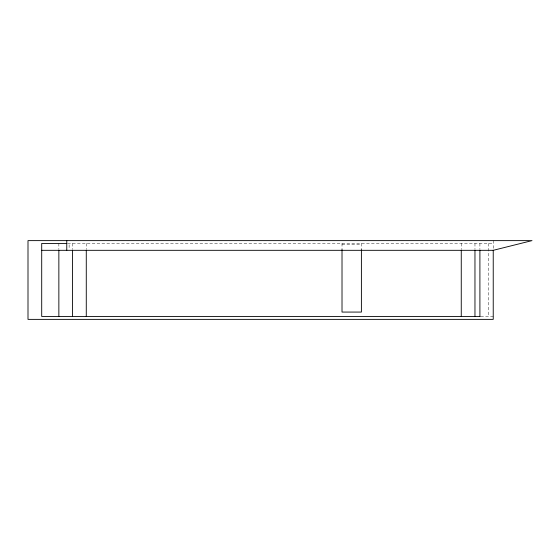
<?xml version="1.0" encoding="UTF-8"?>
<svg xmlns="http://www.w3.org/2000/svg" width="560" height="560" viewBox="0 0 560 560"><rect width="100%" height="100%" fill="white"/><g stroke="black" fill="none" stroke-linecap="round" stroke-linejoin="round"><path stroke-width="0.42" stroke-dasharray="2.8 2.1" d="M67.641 243.425L493.234 243.425M342.013 244.405L361.396 244.405M480.739 316.477L493.234 316.477M493.234 240.625L493.234 249.459M488.677 243.425L488.677 316.477M479.906 243.425L479.906 249.515M474.964 243.425L474.964 249.515M461.258 243.425L461.258 249.515M361.396 243.425L361.396 249.606M342.013 243.425L342.013 249.606M86.275 243.425L86.275 249.515M72.569 243.425L72.569 249.515M69.118 244.776L69.118 249.529M58.856 243.425L58.856 249.515"/><path stroke-width="0.84" d="M66.766 243.425L41.706 243.425L41.706 316.477L480.109 316.477M41.706 250.32L493.234 250.32L532 240.625L28 240.625L28 319.375L493.234 319.375L493.234 250.25M479.906 250.32L479.906 316.477M474.964 250.383L474.964 316.477M461.258 250.383L461.258 316.477M361.396 249.606L361.396 312.074L342.013 312.074L342.013 249.606M86.275 250.383L86.275 316.477M72.569 250.383L72.569 316.477M66.766 240.625L66.766 250.32M58.856 250.383L58.856 316.477"/></g></svg>
